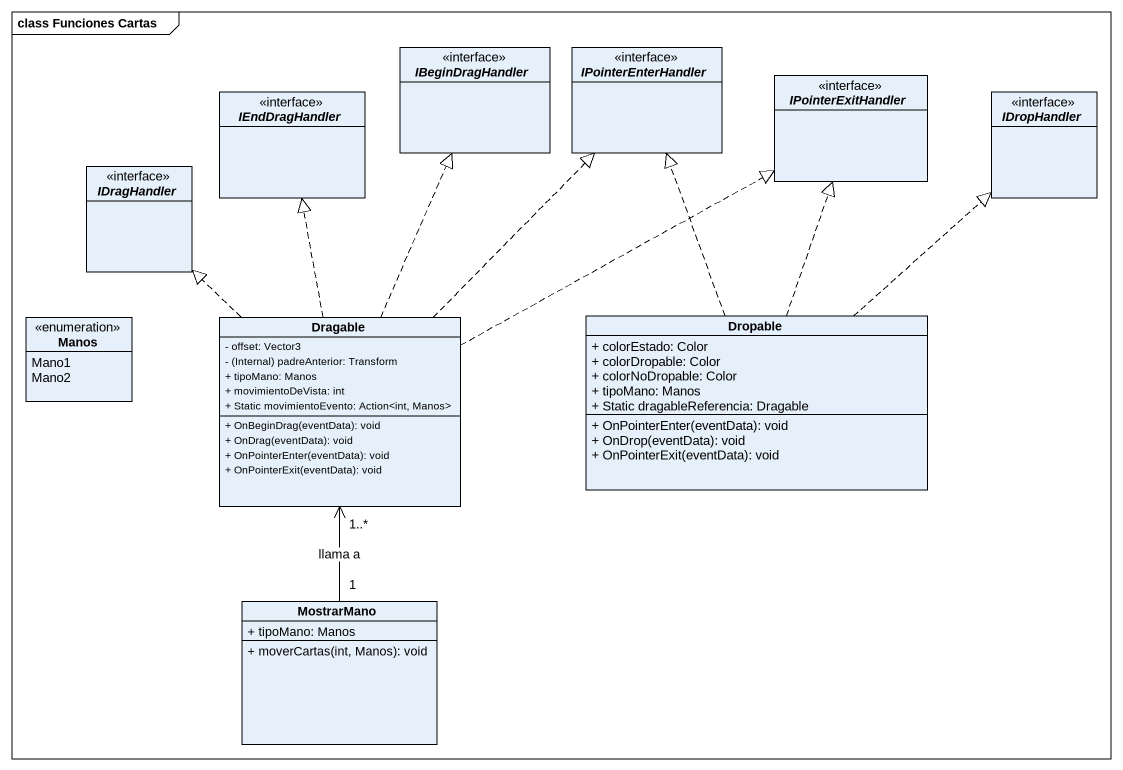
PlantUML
@startuml
mainframe class Funciones Cartas
hide circle
hide empty members
skinparam classAttributeIconSize 0
interface IBeginDragHandler
interface IPointerEnterHandler
interface IEndDragHandler
interface IPointerExitHandler
interface IDropHandler
interface IDragHandler
enum Manos {
  Mano1
  Mano2
}
class Dragable {
  - offset: Vector3
  {field} - (Internal) padreAnterior: Transform
  + tipoMano: Manos
  + movimientoDeVista: int
  + Static movimientoEvento: Action<int, Manos>
  + OnBeginDrag(eventData): void
  + OnDrag(eventData): void
  + OnPointerEnter(eventData): void
  + OnPointerExit(eventData): void
}
class Dropable {
  + colorEstado: Color
  + colorDropable: Color
  + colorNoDropable: Color
  + tipoMano: Manos
  + Static dragableReferencia: Dragable
  + OnPointerEnter(eventData): void
  + OnDrop(eventData): void
  + OnPointerExit(eventData): void
}
class MostrarMano {
  + tipoMano: Manos
  + moverCartas(int, Manos): void
}
Dragable .up.|> IBeginDragHandler
Dragable .up.|> IPointerEnterHandler
Dragable .up.|> IEndDragHandler
Dragable .right.|> IPointerExitHandler
Dragable .up.|> IDragHandler
Dropable .up.|> IPointerEnterHandler
Dropable .up.|> IPointerExitHandler
Dropable .up.|> IDropHandler
MostrarMano "1" -up-> "1..*" Dragable : llama a
@enduml
